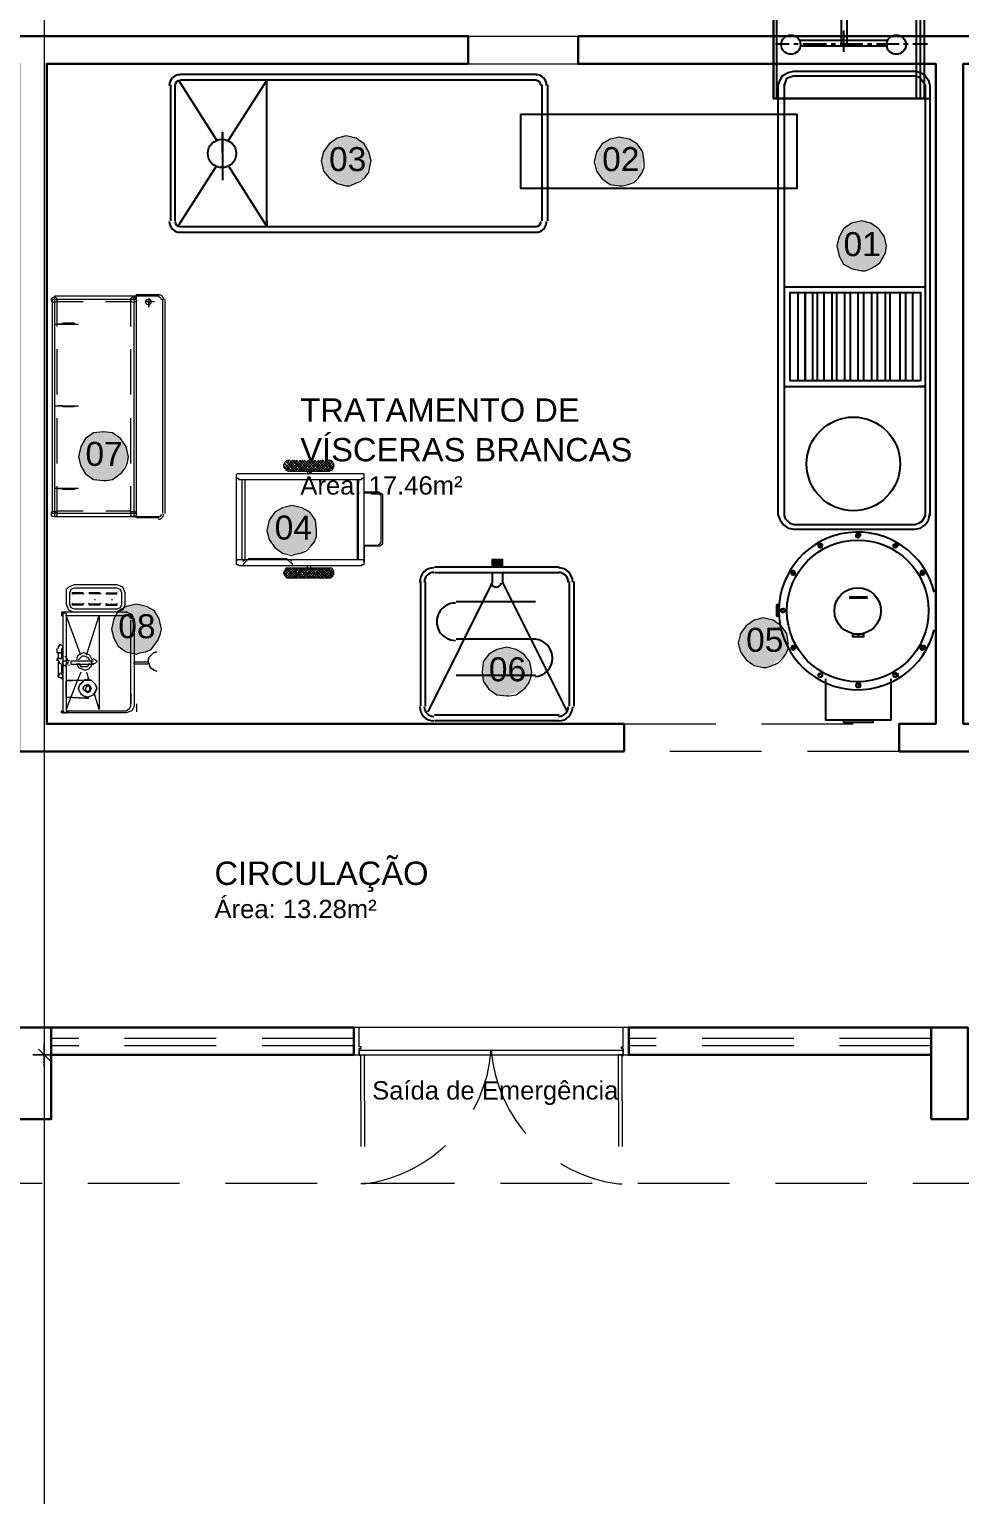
# Model space of a CAD drawing. Header units: metres. Extents: x 5 to 242, y -3 to 162.
# Drawn here: x 195.99 to 201.07, y 96.77 to 104.76 of the extents above; entities that cross this region are included whole.
import ezdxf

# ---------------------------------------------------------------- set-up
doc = ezdxf.new("R2010")
doc.units = ezdxf.units.M
doc.linetypes.add('IMPORT-Dashed _3_', pattern=[0.75, 0.5, -0.25])
doc.layers.add('1053_ARQ_BASE_MATADOURO_dwg', color=7, linetype='Continuous', lineweight=5, true_color=0x767676)
for name, color, linetype, lineweight in [('A-COTAS', 7, 'Continuous', 9), ('A-ESQ-PORTAS', 7, 'Continuous', 20), ('A-ESTRUTURA', 7, 'Continuous', 30), ('A-PAREDE', 7, 'Continuous', 30), ('A-PROJEÇÃO', 7, 'IMPORT-Dashed _3_', 15), ('A-TEXTO1', 7, 'Continuous', 5), ('A-VISTA03', 7, 'Continuous', 9), ('A_PROJEÇÃO', 7, 'IMPORT-Dashed _3_', 5), ('PDF_Equip', 7, 'Continuous', 5), ('PDF_EQUIPAMENTOS', 7, 'Continuous', 5), ('PDF_equipamentos inox', 7, 'Continuous', 5), ('PDF_EquipInox', 7, 'Continuous', 5), ('PDF_Text', 7, 'Continuous', 5)]:
    doc.layers.add(name, color=color, linetype=linetype, lineweight=lineweight)
doc.styles.add('Arial_15', font='arial.ttf', dxfattribs={"height": 0.1308})
doc.styles.add('Arial_2', font='arial.ttf', dxfattribs={"height": 0.1275})
doc.styles.add('Arial_3', font='arial.ttf', dxfattribs={"height": 0.1})
doc.styles.add('Arial_5', font='arial.ttf', dxfattribs={"height": 0.1})

# ---------------------------------------------------------------- blocks, each defined once
blk = doc.blocks.new('1053_ARQ_BASE_MATADOURO_dwg_PORTA 150-4039615-TÉRREO 1_20')
at = {"layer": 'A-ESQ-PORTAS', "color": 253, "true_color": 0xaaaaaa}
for p, q in [((0.0552, 0.8531), (0.0352, 0.8531)), ((1.4415, 0.8531), (1.4615, 0.8531)), ((0.03, 0.125), (1.47, 0.125)), ((0.0369, 0.15), (0.0569, 0.15))]:
    blk.add_line(p, q, dxfattribs=at)
at = {"layer": 'A-ESQ-PORTAS', "color": 253, "true_color": 0xaaaaaa, "flags": 128}
for points in [[(1.4631, 0.15), (1.4431, 0.15), (0.03, 0.15), (0, 0.15)], [(0.03, 0.115), (0.03, 0.15), (0.03, 0.115), (0.04, 0.115), (0.04, 0.105), (0.03, 0.105), (0.03, 0)], [(1.47, 0.115), (1.46, 0.115), (1.46, 0.105), (1.47, 0.105), (1.47, 0)], [(1.5, 0.15), (1.47, 0.15), (1.47, 0.115), (1.47, 0.15)], [(0, 0), (0.03, 0), (1.47, 0), (1.5, 0)]]:
    blk.add_lwpolyline(points, dxfattribs=at)
at = {"layer": 'A-ESQ-PORTAS', "color": 253, "true_color": 0xaaaaaa}
for centre, start, end in [((0.0332, 0.1514), 90, 270), ((0.0332, 0.1514), 270, 90), ((1.4668, 0.1514), 90, 270), ((1.4668, 0.1514), 270, 90)]:
    blk.add_arc(centre, 0.003, start, end, dxfattribs=at)
at = {"layer": 'A-PROJEÇÃO', "color": 253, "true_color": 0xaaaaaa}
for p, q in [((0.0369, 0.15), (0.0352, 0.8531)), ((0.0569, 0.15), (0.0552, 0.8531)), ((1.4431, 0.15), (1.4415, 0.8531)), ((1.4631, 0.15), (1.4615, 0.8531))]:
    blk.add_line(p, q, dxfattribs=at)
for centre, start, end in [((-0.0455, 0.0614), 4.56996, 82.74701), ((1.5455, 0.0614), 97.25299, 175.43004)]:
    blk.add_arc(centre, 0.7981, start, end, dxfattribs=at)
blk = doc.blocks.new('1053_ARQ_BASE_MATADOURO_dwg_PU-Tick-4039619-TÉRREO 1_20')
at = {"layer": 'A-COTAS', "color": 253, "true_color": 0xaaaaaa}
for p, q in [((1, 0), (-1, 0)), ((-0.5, -0.5), (0.5, 0.5)), ((0, -1), (0, 1))]:
    blk.add_line(p, q, dxfattribs=at)
blk = doc.blocks.new('1053_ARQ_BASE_MATADOURO_dwg_arq geral tgov-4039641-TÉRREO 1_20')
at = {"layer": 'A-COTAS', "color": 253, "true_color": 0xaaaaaa}
for p, q in [((39.4661, 25.1257), (39.4661, 16.0457)), ((39.4661, 15.9207), (39.4661, 9.9184))]:
    blk.add_line(p, q, dxfattribs=at)
at = {"layer": 'A-ESTRUTURA', "color": 253, "true_color": 0xaaaaaa, "flags": 128}
for points in [[(39.3046, 15.6332), (39.3046, 16.1332), (39.5046, 16.1332), (39.5046, 15.6332)], [(44.3046, 15.6332), (44.3046, 16.1332), (44.5046, 16.1332), (44.5046, 15.6332)]]:
    blk.add_lwpolyline(points, close=True, dxfattribs=at)
at = {"layer": 'A-PAREDE', "color": 253, "true_color": 0xaaaaaa, "flags": 128}
blk.add_lwpolyline([(42.6296, 17.6382), (42.6296, 17.7882), (39.4796, 17.7882), (39.4796, 21.3882), (41.7796, 21.3882), (41.7796, 21.5382), (37.0796, 21.5382), (37.0796, 21.3882), (39.3296, 21.3882), (39.3296, 17.7882), (39.3296, 17.6382)], close=True, dxfattribs=at)
for points in [[(44.3296, 17.7882), (44.3296, 21.3882), (42.3796, 21.3882), (42.3796, 21.5382), (44.6046, 21.5382), (44.6046, 21.3882), (44.4796, 21.3882), (44.4796, 17.7882), (46.0946, 17.7882), (46.0946, 17.6382), (44.1296, 17.6382)], [(44.1296, 17.7882), (44.3296, 17.7882), (44.1296, 17.7882), (44.1296, 17.6382), (44.3296, 17.6382)], [(39.5046, 15.9832), (41.1546, 15.9832), (41.1546, 16.1332), (39.5046, 16.1332)], [(44.3046, 16.1332), (42.6546, 16.1332), (42.6546, 15.9832), (44.3046, 15.9832)]]:
    blk.add_lwpolyline(points, dxfattribs=at)
at = {"layer": 'A-VISTA03', "color": 253, "true_color": 0xaaaaaa}
for p, q in [((41.7796, 21.5382), (42.3796, 21.5382)), ((41.7796, 21.3882), (42.3796, 21.3882))]:
    blk.add_line(p, q, dxfattribs=at)
at = {"layer": 'A_PROJEÇÃO', "color": 253, "true_color": 0xaaaaaa}
for p, q in [((42.6296, 17.7882), (44.1296, 17.7882)), ((44.1296, 17.6382), (42.6296, 17.6382)), ((41.1546, 16.0732), (39.5046, 16.0732)), ((44.3046, 16.0732), (42.6546, 16.0732)), ((41.1546, 16.0332), (39.5046, 16.0332)), ((44.3046, 16.0332), (42.6546, 16.0332))]:
    blk.add_line(p, q, dxfattribs=at)
at = {"layer": 'A_PROJEÇÃO', "color": 253, "true_color": 0xaaaaaa, "flags": 128}
blk.add_lwpolyline([(55.2046, 15.2832), (28.6296, 15.2832), (28.6296, 17.0165)], dxfattribs=at)
at = {"rotation": 180}
blk.add_blockref('1053_ARQ_BASE_MATADOURO_dwg_PORTA 150-4039615-TÉRREO 1_20', (42.6546, 16.1333), dxfattribs=at)
for xscale, yscale, zscale, rotation in [(0.0625, 0.0625, 0.0625, 269.9999999999996), (0.06250000000000001, 0.06250000000000001, 0.06250000000000001, 89.99999999999962)]:
    blk.add_blockref('1053_ARQ_BASE_MATADOURO_dwg_PU-Tick-4039619-TÉRREO 1_20', (39.4661, 15.9832), dxfattribs=dict(xscale=xscale, yscale=yscale, zscale=zscale, rotation=rotation))
at = {"layer": 'A-TEXTO1', "line_spacing_factor": 0.941778}
for s, insert, char_height, width, attachment_point, style in [('TRATAMENTO DE', (40.8631, 19.5636), 0.1275, 1.816937, 1, 'Arial_2'), ('VÍSCERAS BRANCAS', (40.8631, 19.3476), 0.1275, 2.161905, 1, 'Arial_2'), ('Área: 17.46m²', (40.8631, 19.139), 0.1, 1.057761, 1, 'Arial_3'), ('CIRCULAÇÃO', (40.3947, 17.0379), 0.1275, 1.392361, 1, 'Arial_2'), ('Área: 13.28m²', (40.3947, 16.8293), 0.1, 1.057761, 1, 'Arial_3'), ('Saída de Emergência', (42.5983, 15.8402), 0.1, 1.606229, 3, 'Arial_5')]:
    blk.add_mtext(s, dxfattribs=dict(at, insert=insert, char_height=char_height, width=width, attachment_point=attachment_point, style=style))
blk = doc.blocks.new('1053_ARQ_BASE_MATADOURO_dwg_ARQ GALPAO TGOV-4039645-TÉRREO 1_20')
at = {"layer": 'PDF_Text', "true_color": 0xe2e2e2}
h = blk.add_hatch(color=254, dxfattribs=at)
h.paths.add_polyline_path([(-0.0742, 8.0849), (0.0247, 8.1282), (0.0618, 8.2148), (0.0495, 8.2704), (0.0185, 8.3137), (-0.0247, 8.3384), (-0.0742, 8.3508), (-0.1298, 8.3384), (-0.1731, 8.3137), (-0.204, 8.2704), (-0.204, 8.1653), (-0.1731, 8.122), (-0.1298, 8.0911)])
h.paths.add_polyline_path([(1.323, 8.2395), (1.3725, 8.2518), (1.4467, 8.3137), (1.459, 8.3755), (1.4529, 8.425), (1.422, 8.4682), (1.3725, 8.5005), (1.323, 8.5115), (1.2736, 8.4991), (1.2303, 8.4682), (1.1994, 8.425), (1.187, 8.3755), (1.1994, 8.326), (1.2303, 8.2828), (1.2736, 8.2518)])
h.paths.add_polyline_path([(-2.0958, 8.3137), (-2.0155, 8.3384), (-1.966, 8.4188), (-1.966, 8.4775), (-1.9784, 8.5161), (-1.9969, 8.5486), (-2.0773, 8.5816), (-2.0958, 8.5857), (-2.1515, 8.5733), (-2.1948, 8.5486), (-2.2195, 8.5053), (-2.2318, 8.4497), (-2.2195, 8.4002), (-2.1948, 8.357), (-2.1237, 8.3199), (-2.1017, 8.315)])
h.paths.add_polyline_path([(-1.2303, 8.8577), (-1.1932, 8.868), (-1.1252, 8.9257), (-1.1128, 8.9876), (-1.119, 9.0432), (-1.1499, 9.0865), (-1.2264, 9.1186), (-1.2688, 9.1186), (-1.2983, 9.1112), (-1.3416, 9.0865), (-1.3725, 9.0432), (-1.3849, 8.9876), (-1.3725, 8.9381), (-1.3416, 8.8948), (-1.2983, 8.8639)])
h.paths.add_polyline_path([(-2.2566, 9.2596), (-2.2257, 9.2658), (-2.1762, 9.3029), (-2.1391, 9.3894), (-2.1515, 9.4451), (-2.1824, 9.4883), (-2.2257, 9.5192), (-2.2751, 9.5254), (-2.3308, 9.5192), (-2.374, 9.4883), (-2.3988, 9.4451), (-2.4111, 9.3894), (-2.3776, 9.3029), (-2.374, 9.2967), (-2.3308, 9.2658), (-2.2751, 9.2596)])
h.paths.add_polyline_path([(1.8609, 10.4033), (1.9351, 10.4281), (1.9907, 10.5022), (1.9907, 10.5641), (1.9784, 10.5975), (1.9536, 10.6321), (1.9104, 10.663), (1.8609, 10.6754), (1.8053, 10.663), (1.762, 10.6321), (1.7373, 10.5888), (1.7249, 10.5393), (1.7373, 10.4837), (1.762, 10.4404), (1.8053, 10.4157)])
h.paths.add_polyline_path([(0.5379, 10.867), (0.5935, 10.8773), (0.6615, 10.935), (0.6697, 11.0344), (0.6677, 11.0525), (0.6368, 11.0958), (0.5935, 11.1205), (0.5317, 11.1313), (0.4884, 11.1205), (0.4451, 11.0958), (0.4102, 11.0344), (0.408, 10.9721), (0.4142, 10.9474), (0.4451, 10.9041), (0.4884, 10.8732)])
h.paths.add_polyline_path([(-0.9521, 10.867), (-0.9026, 10.8794), (-0.847, 10.9165), (-0.8161, 11.003), (-0.8284, 11.0525), (-0.8532, 11.0958), (-0.8964, 11.1267), (-0.9521, 11.139), (-1.0015, 11.1267), (-1.0448, 11.0958), (-1.0803, 11.0344), (-1.0862, 10.9943), (-1.0757, 10.9474), (-1.0448, 10.9103), (-1.0015, 10.8794)])
at = {"layer": 'PDF_Equip', "color": 253, "lineweight": 9, "true_color": 0xaaaaaa}
for p, q in [((-1.2859, 9.3276), (-1.2427, 9.3709)), ((-1.2798, 9.3214), (-1.2303, 9.3709)), ((-1.2736, 9.3152), (-1.2179, 9.3709)), ((-1.187, 9.309), (-1.2488, 9.3709)), ((-1.1932, 9.309), (-1.1314, 9.3709)), ((-1.1623, 9.309), (-1.1005, 9.3709)), ((-1.0881, 9.309), (-1.1499, 9.3709)), ((-1.0386, 9.3152), (-1.0943, 9.3709)), ((-1.0943, 9.309), (-1.0325, 9.3709)), ((-1.0263, 9.3214), (-1.0819, 9.3709)), ((-1.0201, 9.3276), (-1.0634, 9.3709)), ((-1.5518, 9.2905), (-1.5518, 8.8144)), ((-1.1437, 9.309), (-1.1437, 9.2967)), ((-1.5209, 9.2658), (-1.5209, 8.8268)), ((-0.8903, 8.8268), (-0.8903, 9.2658)), ((-0.8841, 8.8268), (-0.8841, 9.2658)), ((-1.2427, 8.8021), (-1.2798, 8.833)), ((-1.2488, 8.8206), (-1.255, 8.8268)), ((-1.1437, 8.7835), (-1.1437, 8.7959)), ((-1.2921, 8.7588), (-1.255, 8.7279)), ((-1.2859, 8.7712), (-1.2427, 8.7279)), ((-1.2798, 8.7774), (-1.2303, 8.7279)), ((-1.2736, 8.7835), (-1.2179, 8.7279)), ((-1.187, 8.7835), (-1.2488, 8.7279)), ((-1.1932, 8.7835), (-1.1314, 8.7279)), ((-1.1623, 8.7835), (-1.1005, 8.7279)), ((-1.0881, 8.7835), (-1.1499, 8.7279)), ((-1.0386, 8.7835), (-1.0943, 8.7279)), ((-1.0943, 8.7835), (-1.0325, 8.7279)), ((-1.0263, 8.7774), (-1.0819, 8.7279)), ((-1.0201, 8.7712), (-1.0634, 8.7279)), ((-1.0263, 8.7403), (-1.0325, 8.7341))]:
    blk.add_line(p, q, dxfattribs=at)
at = {"layer": 'PDF_Equip', "color": 253, "lineweight": 9, "true_color": 0xaaaaaa, "flags": 128}
for points in [[(-1.051, 9.3709), (-1.0448, 9.3709), (-1.0386, 9.3709), (-1.0325, 9.3647), (-1.0263, 9.3647), (-1.0263, 9.3585), (-1.0201, 9.3523), (-1.0201, 9.3461), (-1.0201, 9.34), (-1.0201, 9.3338), (-1.0201, 9.3276), (-1.0263, 9.3276), (-1.0263, 9.3214), (-1.0325, 9.3152), (-1.0386, 9.3152), (-1.0448, 9.309), (-1.051, 9.309), (-1.2612, 9.309), (-1.2674, 9.309), (-1.2736, 9.3152), (-1.2798, 9.3152), (-1.2798, 9.3214), (-1.2859, 9.3276), (-1.2921, 9.3338), (-1.2921, 9.34), (-1.2921, 9.3461), (-1.2859, 9.3523), (-1.2859, 9.3585), (-1.2798, 9.3647), (-1.2736, 9.3709), (-1.2674, 9.3709), (-1.2612, 9.3709), (-1.2056, 9.309), (-1.1437, 9.3709)], [(-1.1994, 9.3709), (-1.2612, 9.309), (-1.2921, 9.34)], [(-1.187, 9.3709), (-1.2488, 9.309), (-1.2859, 9.3523)], [(-1.1747, 9.3709), (-1.2303, 9.309), (-1.2798, 9.3647)], [(-1.1561, 9.3709), (-1.2179, 9.309), (-1.2736, 9.3709)], [(-1.119, 9.3709), (-1.1747, 9.309), (-1.2365, 9.3709)], [(-1.2241, 9.3709), (-1.1623, 9.309), (-1.1623, 9.2967)], [(-1.0881, 9.3709), (-1.1499, 9.309), (-1.2056, 9.3709)], [(-1.0757, 9.3709), (-1.1314, 9.309), (-1.1932, 9.3709)], [(-1.0572, 9.3709), (-1.119, 9.309), (-1.1808, 9.3709)], [(-1.0448, 9.3709), (-1.1066, 9.309), (-1.1623, 9.3709)], [(-1.0263, 9.3647), (-1.0757, 9.309), (-1.1376, 9.3709)], [(-1.0201, 9.3523), (-1.0634, 9.309), (-1.1252, 9.3709)], [(-1.0201, 9.34), (-1.051, 9.309), (-1.1066, 9.3709)], [(-0.8532, 9.1978), (-0.779, 9.1978), (-0.7728, 9.1978), (-0.7666, 9.1916), (-0.7604, 9.1916), (-0.7543, 9.1854), (-0.7543, 9.1792), (-0.7543, 9.173), (-0.7543, 9.1668), (-0.7543, 8.9257), (-0.7543, 8.9195), (-0.7543, 8.9134), (-0.7604, 8.9072), (-0.7666, 8.901), (-0.7728, 8.901), (-0.779, 8.901), (-0.8532, 8.901), (-0.8532, 8.8144), (-0.8532, 9.2843)], [(-1.5147, 8.8206), (-1.5023, 8.8268), (-1.5023, 9.2658)], [(-0.8532, 8.9072), (-0.779, 8.9072), (-0.7728, 8.9072), (-0.7728, 8.9134), (-0.7666, 8.9134), (-0.7666, 8.9195), (-0.7604, 8.9195), (-0.7604, 8.9257), (-0.7604, 9.1668), (-0.7604, 9.173), (-0.7604, 9.1792), (-0.7666, 9.1792), (-0.7666, 9.1854), (-0.7728, 9.1854), (-0.779, 9.1854), (-0.779, 9.1916), (-0.8532, 9.1916)], [(-1.2736, 8.833), (-1.4838, 8.833), (-1.5147, 8.8021)], [(-1.2241, 8.7279), (-1.1623, 8.7835), (-1.1623, 8.7959)], [(-1.1437, 8.7279), (-1.2056, 8.7835), (-1.2612, 8.7279), (-1.2674, 8.7279), (-1.2736, 8.7279), (-1.2798, 8.7341), (-1.2859, 8.7403), (-1.2859, 8.7464), (-1.2921, 8.7526), (-1.2921, 8.7588), (-1.2859, 8.765), (-1.2859, 8.7712), (-1.2798, 8.7774), (-1.2798, 8.7835), (-1.2736, 8.7835), (-1.2674, 8.7835), (-1.2612, 8.7835), (-1.051, 8.7835), (-1.0448, 8.7835), (-1.0386, 8.7835), (-1.0325, 8.7835), (-1.0263, 8.7774), (-1.0263, 8.7712), (-1.0201, 8.765), (-1.0201, 8.7588), (-1.0201, 8.7526), (-1.0201, 8.7464), (-1.0263, 8.7403), (-1.0263, 8.7341), (-1.0325, 8.7341), (-1.0386, 8.7279), (-1.0448, 8.7279), (-1.051, 8.7279), (-1.2612, 8.7279)], [(-1.1994, 8.7279), (-1.2612, 8.7835), (-1.2921, 8.7526)], [(-1.1561, 8.7279), (-1.2179, 8.7835), (-1.2736, 8.7279), (-1.2859, 8.7403)], [(-1.187, 8.7279), (-1.2488, 8.7835), (-1.2859, 8.7464)], [(-1.1747, 8.7279), (-1.2303, 8.7835), (-1.2798, 8.7341)], [(-1.119, 8.7279), (-1.1747, 8.7835), (-1.2365, 8.7279)], [(-1.0881, 8.7279), (-1.1499, 8.7835), (-1.2056, 8.7279)], [(-1.0757, 8.7279), (-1.1314, 8.7835), (-1.1932, 8.7279)], [(-1.0572, 8.7279), (-1.119, 8.7835), (-1.1808, 8.7279)], [(-1.0448, 8.7279), (-1.1066, 8.7835), (-1.1623, 8.7279)], [(-1.0263, 8.7341), (-1.0757, 8.7835), (-1.1376, 8.7279)], [(-1.0201, 8.7464), (-1.0634, 8.7835), (-1.1252, 8.7279)], [(-1.1066, 8.7279), (-1.051, 8.7835), (-1.0201, 8.7588), (-1.051, 8.7279)]]:
    blk.add_lwpolyline(points, dxfattribs=at)
for points in [[(-0.8655, 9.2967), (-1.5394, 9.2967), (-1.5456, 9.2967), (-1.5518, 9.2905), (-1.5518, 9.2843), (-1.5518, 9.2781), (-1.5456, 9.2719), (-1.5394, 9.2719), (-1.5394, 9.2658), (-0.8655, 9.2658), (-0.8655, 9.2719), (-0.8594, 9.2719), (-0.8532, 9.2719), (-0.8532, 9.2781), (-0.8532, 9.2843), (-0.8532, 9.2905), (-0.8532, 9.2967), (-0.8594, 9.2967)], [(-0.8655, 8.8268), (-1.5394, 8.8268), (-1.5456, 8.8268), (-1.5518, 8.8206), (-1.5518, 8.8144), (-1.5518, 8.8083), (-1.5518, 8.8021), (-1.5456, 8.8021), (-1.5394, 8.8021), (-1.5394, 8.7959), (-0.8655, 8.7959), (-0.8655, 8.8021), (-0.8594, 8.8021), (-0.8532, 8.8021), (-0.8532, 8.8083), (-0.8532, 8.8144), (-0.8532, 8.8206), (-0.8594, 8.8268)]]:
    blk.add_lwpolyline(points, close=True, dxfattribs=at)
at = {"layer": 'PDF_EQUIPAMENTOS', "color": 253, "lineweight": 25, "true_color": 0xaaaaaa}
for p, q in [((-0.4699, 8.7897), (0.2102, 8.7897)), ((-0.0989, 8.8206), (-0.1546, 8.8206)), ((-0.0989, 8.8144), (-0.1546, 8.8144)), ((-0.0989, 8.8083), (-0.1546, 8.8083)), ((-0.0989, 8.7959), (-0.1546, 8.7959)), ((-0.4699, 8.7588), (0.2102, 8.7588)), ((-0.5441, 8.0293), (-0.5441, 8.7093)), ((-0.5193, 8.0293), (-0.5193, 8.7093)), ((0.2658, 8.7093), (0.2658, 8.0293)), ((0.2906, 8.7093), (0.2906, 8.0293)), ((0.0804, 8.5981), (-0.3524, 8.5981)), ((0.0804, 8.394), (-0.3524, 8.394)), ((0.0804, 8.1962), (-0.3524, 8.1962)), ((0.2102, 7.9798), (-0.4699, 7.9798)), ((0.2102, 7.9489), (-0.4699, 7.9489))]:
    blk.add_line(p, q, dxfattribs=at)
at = {"layer": 'PDF_EQUIPAMENTOS', "color": 253, "lineweight": 25, "true_color": 0xaaaaaa, "flags": 128}
for points in [[(-0.0989, 8.7897), (-0.0989, 8.8268), (-0.1546, 8.8268), (-0.1546, 8.7897)], [(-0.1546, 8.7588), (-0.1546, 8.7032), (-0.507, 7.9984)], [(-0.0989, 8.7588), (-0.0989, 8.7032), (0.2535, 7.9984)]]:
    blk.add_lwpolyline(points, dxfattribs=at)
blk.add_lwpolyline([(-0.1546, 8.8021), (-0.0989, 8.8021)], close=True, dxfattribs=at)
at = {"layer": 'PDF_EQUIPAMENTOS', "color": 253, "lineweight": 25, "true_color": 0xaaaaaa}
for centre, radius, start, end in [((-0.473, 8.7063), 0.0773, 90, 180), ((-0.473, 8.7063), 0.0526, 90, 180), ((0.2071, 8.7063), 0.0773, 360, 90), ((0.2071, 8.7063), 0.0526, 0, 90), ((-0.1329, 8.7063), 0.0278, 188.43197, 351.56803), ((-0.3555, 8.4899), 0.102, 89.99999, 270.00001), ((0.0718, 8.2922), 0.1022, 273.99293, 85.19287), ((-0.473, 8.0262), 0.0773, 180, 270), ((-0.473, 8.0262), 0.0526, 180, 270), ((0.2071, 8.0262), 0.0526, 270, 360), ((0.2071, 8.0262), 0.0773, 270, 0)]:
    blk.add_arc(centre, radius, start, end, dxfattribs=at)
at = {"layer": 'PDF_equipamentos inox', "color": 253, "lineweight": 25, "true_color": 0xaaaaaa}
for p, q in [((1.7496, 13.3029), (1.7496, 11.6274)), ((1.7805, 13.3029), (1.7805, 11.6274)), ((2.1577, 13.1421), (2.1577, 11.343)), ((1.762, 11.714), (1.762, 11.5965)), ((1.4652, 11.6398), (1.391, 11.6398)), ((1.5147, 11.6398), (1.49, 11.6398)), ((2.0031, 11.6584), (1.5271, 11.6584)), ((2.0031, 11.6274), (1.5271, 11.6274)), ((1.6692, 11.6398), (1.5394, 11.6398)), ((1.7187, 11.6398), (1.694, 11.6398)), ((1.8671, 11.6398), (1.7434, 11.6398)), ((1.9165, 11.6398), (1.8918, 11.6398)), ((2.0649, 11.6398), (1.9413, 11.6398)), ((2.1144, 11.6398), (2.0897, 11.6398)), ((2.2195, 11.6398), (2.1391, 11.6398)), ((-1.8671, 11.442), (-1.6569, 11.1143)), ((0.0866, 11.4729), (-1.8547, 11.4729)), ((0.0866, 11.442), (-1.8547, 11.442)), ((-1.9104, 11.4172), (-1.9104, 10.6754)), ((-1.8856, 11.4172), (-1.8856, 10.6754)), ((0.1175, 10.6754), (0.1175, 11.4172)), ((0.1484, 10.6754), (0.1484, 11.4172)), ((2.2318, 11.4172), (2.2318, 9.0679)), ((1.4281, 11.343), (2.2318, 11.343)), ((-1.8671, 10.6506), (-1.6569, 10.9783)), ((-1.5951, 10.9783), (-1.3849, 10.6444)), ((-1.8547, 10.6444), (0.0866, 10.6444)), ((-1.8547, 10.6135), (0.0866, 10.6135)), ((1.4405, 10.3168), (2.2071, 10.3168)), ((1.5147, 9.8036), (1.5147, 10.2859)), ((1.5951, 9.8036), (1.5951, 10.2859)), ((1.6198, 9.8036), (1.6198, 10.2859)), ((1.6569, 9.8036), (1.6569, 10.2859)), ((1.7002, 9.8036), (1.7002, 10.2859)), ((1.7249, 9.8036), (1.7249, 10.2859)), ((1.7682, 9.8036), (1.7682, 10.2859)), ((1.7991, 9.8036), (1.7991, 10.2859)), ((1.8424, 9.8036), (1.8424, 10.2859)), ((1.8733, 9.8036), (1.8733, 10.2859)), ((1.9165, 9.8036), (1.9165, 10.2859)), ((1.9475, 9.8036), (1.9475, 10.2859)), ((1.9907, 9.8036), (1.9907, 10.2859)), ((2.0155, 9.8036), (2.0155, 10.2859)), ((2.0711, 9.8036), (2.0711, 10.2859)), ((2.102, 9.8036), (2.102, 10.2859)), ((2.1391, 9.8036), (2.1391, 10.2859)), ((1.7929, 8.6261), (1.8918, 8.6261)), ((1.7929, 8.6199), (1.8918, 8.6199)), ((1.3972, 8.5272), (1.4096, 8.5272)), ((1.8424, 8.4221), (1.8424, 8.4097))]:
    blk.add_line(p, q, dxfattribs=at)
at = {"layer": 'PDF_equipamentos inox', "color": 253, "lineweight": 25, "true_color": 0xaaaaaa, "flags": 128}
for points in [[(2.2012, 14.3106), (2.2012, 11.343), (1.3789, 11.343), (1.3789, 13.1236), (1.3789, 11.343), (2.1826, 11.343), (2.1826, 14.3097), (2.1826, 13.1451), (0.9768, 13.1421)], [(1.3975, 11.343), (1.3975, 13.1421), (0.9768, 13.1421), (0.9768, 14.3106)], [(-1.3849, 10.6754), (-1.3849, 10.6444), (-1.3849, 11.442), (-1.5951, 11.1143)], [(1.4034, 11.4111), (1.4158, 11.442), (1.4281, 11.4667), (1.459, 11.4852), (1.49, 11.4914), (2.1515, 11.4914), (2.1824, 11.4852), (2.2071, 11.4667), (2.2257, 11.442), (2.2318, 11.4111)], [(1.4034, 11.4172), (1.4034, 10.156), (1.4034, 9.6553), (1.4034, 9.0741), (1.4158, 9.0432), (1.4343, 9.0185), (1.459, 8.9999), (1.49, 8.9937), (2.1515, 8.9937), (2.1824, 8.9999), (2.2071, 9.0185), (2.2257, 9.0432), (2.2318, 9.0803)], [(-1.626, 11.0463), (-1.626, 11.1576), (-1.626, 10.8979)], [(1.4405, 9.7727), (2.2071, 9.7727), (2.17, 9.7727)], [(1.4096, 8.521), (1.4096, 8.5828), (1.3972, 8.5828), (1.4158, 8.5828)], [(1.4158, 8.521), (1.3972, 8.521), (1.3972, 8.5828)], [(1.6631, 8.1777), (1.6631, 7.9551), (2.0216, 7.9551), (2.0216, 8.1777)], [(1.762, 7.9551), (1.762, 7.9427), (1.9227, 7.9427), (1.9227, 7.9551)]]:
    blk.add_lwpolyline(points, dxfattribs=at)
for points in [[(2.1515, 9.0185), (1.49, 9.0185), (1.4714, 9.0246), (1.459, 9.037), (1.4467, 9.0494), (1.4405, 9.0679), (1.4405, 9.6553), (1.4405, 10.156), (1.4405, 11.4172), (1.4467, 11.4358), (1.4529, 11.4543), (1.4714, 11.4605), (1.49, 11.4667), (2.1515, 11.4667), (2.17, 11.4605), (2.1824, 11.4543), (2.2071, 11.4172), (2.2071, 9.0679), (2.1886, 9.037), (2.17, 9.0246)], [(0, 11.2565), (0, 10.8546), (1.5085, 10.8546), (1.5085, 11.2565)], [(2.1824, 9.8036), (1.4714, 9.8036), (1.4714, 10.2859), (2.1824, 10.2859)], [(1.5518, 10.2859), (1.5518, 9.8036)], [(1.8547, 8.9599), (1.8485, 8.9537), (1.8362, 8.9537), (1.83, 8.9599), (1.8362, 8.9723), (1.8485, 8.9723)], [(1.6445, 8.9105), (1.6445, 8.9043), (1.6383, 8.8981), (1.626, 8.9043), (1.626, 8.9105), (1.6383, 8.9166)], [(2.0587, 8.9043), (2.0464, 8.8981), (2.034, 8.9043), (2.034, 8.9105), (2.0464, 8.9166), (2.0587, 8.9105)], [(1.49, 8.7683), (1.4961, 8.7559), (1.49, 8.7497), (1.4838, 8.7497), (1.4776, 8.7559), (1.4838, 8.7683)], [(2.2009, 8.7497), (2.1886, 8.7497), (2.1824, 8.7559), (2.1886, 8.7683), (2.2009, 8.7683), (2.2071, 8.7559)], [(1.4343, 8.5643), (1.4405, 8.5581), (1.4405, 8.5457), (1.4343, 8.5395), (1.422, 8.5457), (1.422, 8.5581)], [(1.8733, 8.4221), (1.8114, 8.4221), (1.8114, 8.4097), (1.8733, 8.4097)], [(1.4838, 8.3602), (1.49, 8.3602), (1.4961, 8.3479), (1.49, 8.3417), (1.4838, 8.3417), (1.4776, 8.3479)], [(2.1886, 8.3417), (2.1824, 8.3479), (2.1886, 8.3602), (2.2009, 8.3602), (2.2071, 8.3479), (2.2009, 8.3417)], [(1.626, 8.2057), (1.6383, 8.2119), (1.6445, 8.2057), (1.6445, 8.1933), (1.6383, 8.1871), (1.626, 8.1933)], [(1.83, 8.1438), (1.8362, 8.1562), (1.8485, 8.1562), (1.8547, 8.1438), (1.8485, 8.1315), (1.8362, 8.1315)], [(2.034, 8.1933), (2.034, 8.2057), (2.0464, 8.2119), (2.0587, 8.2057), (2.0587, 8.1933), (2.0464, 8.1871)]]:
    blk.add_lwpolyline(points, close=True, dxfattribs=at)
at = {"layer": 'PDF_equipamentos inox', "color": 253, "lineweight": 25, "true_color": 0xaaaaaa}
for centre, radius in [((1.4745, 11.6367), 0.0526), ((2.0495, 11.6367), 0.0526), ((-1.6291, 11.0432), 0.0773), ((1.8158, 9.3505), 0.2553), ((1.8393, 8.9568), 0.00927), ((1.8393, 8.5488), 0.3864), ((1.6352, 8.9012), 0.00927), ((2.0433, 8.9012), 0.00927), ((1.4869, 8.7528), 0.00927), ((2.1917, 8.7528), 0.00927), ((1.8393, 8.5488), 0.1267), ((1.4312, 8.5488), 0.00927), ((1.4869, 8.3448), 0.00927), ((2.1917, 8.3448), 0.00927), ((1.6352, 8.1964), 0.00927), ((2.0433, 8.1964), 0.00927), ((1.8393, 8.1408), 0.00927)]:
    blk.add_circle(centre, radius, dxfattribs=at)
for centre, radius, start, end in [((-1.8578, 11.4141), 0.0587, 89.99996, 180.00004), ((-1.8578, 11.4141), 0.0278, 90.00002, 179.99998), ((0.0835, 11.4141), 0.0587, 359.99996, 90.00004), ((0.0835, 11.4141), 0.0278, 0.00002, 89.99998), ((-1.8578, 10.6723), 0.0587, 179.99996, 270.00004), ((-1.8578, 10.6723), 0.0278, 180.00002, 269.99998), ((0.0835, 10.6723), 0.0278, 270.00002, 359.99998), ((0.0835, 10.6723), 0.0587, 269.99996, 0.00004), ((1.8393, 8.5488), 0.4297, 13.77687, 346.22313)]:
    blk.add_arc(centre, radius, start, end, dxfattribs=at)
at = {"layer": 'PDF_EquipInox', "color": 253, "lineweight": 9, "true_color": 0xaaaaaa}
for p, q in [((-2.5286, 10.1004), (-2.5286, 10.2488)), ((-2.5286, 10.2364), (-2.3864, 10.2364)), ((-2.2628, 10.2364), (-2.1267, 10.2364)), ((-2.1267, 10.1004), (-2.1267, 10.2488)), ((-2.1082, 9.0617), (-2.1082, 10.2673)), ((-1.9536, 10.2488), (-1.9536, 9.0803)), ((-1.9413, 10.2488), (-1.9413, 9.0803)), ((-2.541, 10.1128), (-2.4111, 10.1128)), ((-2.5286, 9.7294), (-2.5286, 9.9767)), ((-2.1267, 9.7294), (-2.1267, 9.9767)), ((-2.541, 9.6676), (-2.4111, 9.6676)), ((-2.5286, 9.3523), (-2.5286, 9.5996)), ((-2.1267, 9.3523), (-2.1267, 9.5996)), ((-2.4111, 9.2163), (-2.541, 9.2163)), ((-2.5286, 9.0803), (-2.5286, 9.2287)), ((-2.1267, 9.0803), (-2.1267, 9.2287)), ((-2.3864, 9.0927), (-2.5286, 9.0927)), ((-2.1267, 9.0927), (-2.2628, 9.0927))]:
    blk.add_line(p, q, dxfattribs=at)
at = {"layer": 'PDF_EquipInox', "color": 253, "true_color": 0xaaaaaa}
for p, q in [((-2.3864, 8.6475), (-2.4482, 8.6475)), ((-2.2937, 8.6475), (-2.3555, 8.6475)), ((-2.2628, 8.6475), (-2.2009, 8.6475)), ((-2.2628, 8.6413), (-2.2009, 8.6413)), ((-2.3864, 8.5795), (-2.4482, 8.5795)), ((-2.2937, 8.5795), (-2.3555, 8.5795)), ((-2.3246, 8.6104), (-2.3184, 8.6104)), ((-2.2628, 8.5795), (-2.2009, 8.5795)), ((-2.2318, 8.6104), (-2.2257, 8.6104)), ((-2.4977, 8.5362), (-2.4977, 7.9984)), ((-2.4791, 8.5362), (-2.4791, 7.9984)), ((-2.1267, 8.4435), (-2.1267, 8.493)), ((-2.5224, 8.3199), (-2.5224, 8.2889)), ((-2.5286, 8.2766), (-2.5286, 8.2889)), ((-2.5224, 8.2704), (-2.5224, 8.2024)), ((-2.4791, 8.2951), (-2.4791, 8.2333)), ((-2.4606, 8.2766), (-2.4668, 8.2766)), ((-2.4606, 8.2518), (-2.4668, 8.2518)), ((-2.4544, 8.2766), (-2.3308, 8.2766)), ((-2.5039, 8.1838), (-2.4977, 8.1715)), ((-2.4791, 8.1529), (-2.4791, 8.1591)), ((-2.374, 8.1715), (-2.374, 8.1777)), ((-2.1267, 8.0973), (-2.1267, 8.0416)), ((-2.4977, 7.9922), (-2.4791, 7.9922)), ((-2.0958, 8.0416), (-2.0958, 7.9984))]:
    blk.add_line(p, q, dxfattribs=at)
at = {"layer": 'PDF_EquipInox', "color": 253, "lineweight": 9, "true_color": 0xaaaaaa, "flags": 128}
for points in [[(-2.0958, 9.0803), (-2.5533, 9.0803), (-2.5533, 10.2488), (-2.0958, 10.2488)], [(-1.9722, 9.0617), (-2.541, 9.0617), (-2.541, 10.2673), (-1.9722, 10.2673)], [(-1.9722, 9.0556), (-2.0958, 9.0556), (-2.0958, 10.2735), (-1.9722, 10.2735)], [(-2.0278, 10.2549), (-2.0278, 10.2055), (-2.0278, 10.2364), (-2.0464, 10.2364), (-1.9969, 10.2364)], [(-2.4977, 10.1128), (-2.5224, 10.1128), (-2.4235, 10.1128)], [(-2.4977, 9.6676), (-2.5224, 9.6676), (-2.4235, 9.6676)], [(-2.4977, 9.2163), (-2.5224, 9.2163), (-2.4235, 9.2163)]]:
    blk.add_lwpolyline(points, dxfattribs=at)
for points in [[(-2.4359, 10.1189), (-2.4359, 10.1128), (-2.4977, 10.1128), (-2.4977, 10.1189)], [(-2.4359, 9.6676), (-2.4359, 9.6614), (-2.4977, 9.6614), (-2.4977, 9.6676)], [(-2.4359, 9.2163), (-2.4359, 9.2101), (-2.4977, 9.2101), (-2.4977, 9.2163)]]:
    blk.add_lwpolyline(points, close=True, dxfattribs=at)
at = {"layer": 'PDF_EquipInox', "color": 253, "true_color": 0xaaaaaa, "flags": 128}
for points in [[(-2.1577, 8.5795), (-2.1577, 8.6475), (-2.1638, 8.6661), (-2.17, 8.6784), (-2.1824, 8.6846), (-2.2009, 8.6908), (-2.4359, 8.6908), (-2.4544, 8.6846), (-2.4668, 8.6784), (-2.4791, 8.6661), (-2.4791, 8.6475), (-2.4791, 8.5857), (-2.4668, 8.5548), (-2.4544, 8.5486), (-2.4359, 8.5424)], [(-2.1762, 8.5795), (-2.1762, 8.6475), (-2.1824, 8.6661), (-2.2009, 8.6723), (-2.4359, 8.6723), (-2.4544, 8.6661), (-2.4606, 8.6475), (-2.4606, 8.5857), (-2.4544, 8.5672), (-2.4359, 8.561), (-2.2009, 8.561), (-2.1824, 8.5672), (-2.1762, 8.5857)], [(-2.3802, 8.6413), (-2.3864, 8.6413), (-2.4482, 8.6413), (-2.442, 8.6413)], [(-2.2875, 8.6413), (-2.2937, 8.6413), (-2.3555, 8.6413)], [(-2.3802, 8.5919), (-2.3864, 8.5857), (-2.4482, 8.5857), (-2.442, 8.5919)], [(-2.1577, 8.5857), (-2.17, 8.5548), (-2.1824, 8.5486), (-2.2009, 8.5424), (-2.4482, 8.5424)], [(-2.2875, 8.5919), (-2.2937, 8.5857), (-2.3555, 8.5857), (-2.3555, 8.5919)], [(-2.2628, 8.5919), (-2.2628, 8.5857), (-2.2009, 8.5857), (-2.2009, 8.5919)], [(-2.1453, 8.5424), (-2.5039, 8.5424), (-2.5039, 8.5239), (-2.4977, 8.5239)], [(-2.1082, 8.4991), (-2.1082, 8.0293), (-2.1206, 8.0046), (-2.1515, 7.9922), (-2.5039, 7.9922), (-2.5039, 8.0046), (-2.4977, 8.0046), (-2.4915, 7.9984), (-2.4853, 7.9922), (-2.4791, 7.9922), (-2.473, 7.9984), (-2.4668, 8.0046)], [(-2.3988, 8.3075), (-2.4791, 8.5239), (-2.1453, 8.5239)], [(-2.4791, 8.0046), (-2.1515, 8.0046), (-2.1329, 8.0169), (-2.1267, 8.0293), (-2.1267, 8.4991)], [(-2.3679, 8.3075), (-2.2999, 8.5239), (-2.2999, 8.0107), (-2.3246, 8.0973)], [(-2.1082, 8.5053), (-2.1206, 8.5301), (-2.1515, 8.5424)], [(-2.1267, 8.5053), (-2.1329, 8.5177), (-2.1515, 8.5239)], [(-2.5039, 8.3446), (-2.5039, 8.326), (-2.5039, 8.3199), (-2.5286, 8.3199), (-2.5039, 8.3199), (-2.5039, 8.2889), (-2.5286, 8.2889), (-2.5039, 8.2889)], [(-2.5286, 8.3199), (-2.5286, 8.3384), (-2.5286, 8.3446)], [(-2.4977, 8.3446), (-2.4977, 8.357), (-2.5101, 8.3631), (-2.5162, 8.3631), (-2.5162, 8.357), (-2.5224, 8.357), (-2.5224, 8.3446)], [(-2.4977, 8.3508), (-2.4977, 8.357), (-2.5101, 8.3631), (-2.5162, 8.3631), (-2.5224, 8.3508)], [(-2.3369, 8.2828), (-2.3493, 8.3075), (-2.3802, 8.3199), (-2.3864, 8.3199), (-2.405, 8.3137), (-2.4173, 8.3013), (-2.4235, 8.2828)], [(-2.5224, 8.2828), (-2.5162, 8.2642), (-2.5039, 8.258)], [(-2.4791, 8.2518), (-2.4977, 8.2518), (-2.5039, 8.2518), (-2.5039, 8.2024), (-2.4977, 8.2024)], [(-2.4977, 8.2766), (-2.4977, 8.2518), (-2.4977, 8.2766), (-2.4791, 8.2766)], [(-2.4853, 8.2457), (-2.473, 8.258), (-2.4668, 8.2704), (-2.473, 8.2889), (-2.4853, 8.3013)], [(-2.4544, 8.2704), (-2.4544, 8.258), (-2.3308, 8.258), (-2.3369, 8.2642), (-2.3431, 8.2704), (-2.3369, 8.2828), (-2.3308, 8.2889), (-2.3184, 8.2828), (-2.3122, 8.2766), (-2.3122, 8.2704), (-2.3184, 8.2642), (-2.3308, 8.258)], [(-2.4235, 8.2642), (-2.4111, 8.2395), (-2.3802, 8.2271), (-2.3679, 8.2271), (-2.3555, 8.2333), (-2.3431, 8.2457), (-2.3369, 8.2642)], [(-2.3493, 8.2828), (-2.3617, 8.2951), (-2.3802, 8.3013), (-2.3864, 8.3013), (-2.3926, 8.3013), (-2.4111, 8.2828)], [(-2.4111, 8.2642), (-2.3988, 8.2457), (-2.3802, 8.2457), (-2.374, 8.2457), (-2.3617, 8.2457), (-2.3493, 8.2642)], [(-2.034, 8.258), (-2.1082, 8.258), (-2.1082, 8.2704), (-2.034, 8.2704)], [(-2.3988, 8.2148), (-2.4173, 8.1715), (-2.4544, 8.0787), (-2.4791, 8.0107)], [(-2.4791, 8.1715), (-2.374, 8.1715), (-2.4791, 8.1653), (-2.4791, 8.0787), (-2.4791, 8.1653)], [(-2.3679, 8.2148), (-2.3555, 8.1715), (-2.3555, 8.1777), (-2.374, 8.1715), (-2.3555, 8.1715)]]:
    blk.add_lwpolyline(points, dxfattribs=at)
for points in [[(-1.9846, 8.2209), (-2.0031, 8.2271), (-2.0216, 8.2395), (-2.0278, 8.2642), (-2.034, 8.2704), (-2.0278, 8.2951), (-2.0155, 8.3075), (-2.0031, 8.3199), (-1.9846, 8.326), (-2.0031, 8.3199), (-2.0155, 8.3075), (-2.0278, 8.2951), (-2.034, 8.2704), (-2.0278, 8.2642), (-2.0216, 8.2395), (-2.0031, 8.2271)], [(-2.5101, 8.1838), (-2.5224, 8.19), (-2.5224, 8.1962), (-2.5162, 8.2024), (-2.5101, 8.2086), (-2.4977, 8.2024), (-2.4977, 8.1962), (-2.4977, 8.1838), (-2.5101, 8.1838), (-2.5224, 8.19), (-2.5224, 8.1962), (-2.5162, 8.2024), (-2.5101, 8.2086), (-2.4977, 8.2024), (-2.4977, 8.1962), (-2.4977, 8.1838), (-2.5101, 8.1838), (-2.4977, 8.1838), (-2.4977, 8.1962), (-2.4977, 8.2024), (-2.5101, 8.2086), (-2.5162, 8.2024), (-2.5224, 8.1962), (-2.5224, 8.19)], [(-2.3617, 8.0787), (-2.3864, 8.0849), (-2.3988, 8.0973), (-2.4111, 8.122), (-2.4111, 8.1282), (-2.405, 8.1467), (-2.3926, 8.1591), (-2.3802, 8.1715), (-2.3617, 8.1715), (-2.3431, 8.1715), (-2.3308, 8.1591), (-2.3184, 8.1467), (-2.3122, 8.1282), (-2.3184, 8.1097), (-2.3308, 8.0911), (-2.3431, 8.0849), (-2.3617, 8.0787), (-2.3431, 8.0849), (-2.3308, 8.0911), (-2.3184, 8.1097), (-2.3122, 8.1282), (-2.3184, 8.1467), (-2.3308, 8.1591), (-2.3431, 8.1715), (-2.3617, 8.1715), (-2.3802, 8.1715), (-2.3926, 8.1591), (-2.405, 8.1467), (-2.4111, 8.1282), (-2.4111, 8.122), (-2.3988, 8.0973), (-2.3864, 8.0849)], [(-2.4791, 8.0787), (-2.374, 8.0726)], [(-2.3617, 8.1035), (-2.3802, 8.1158), (-2.3864, 8.122), (-2.3864, 8.1282), (-2.3802, 8.1406), (-2.3617, 8.1467), (-2.3493, 8.1406), (-2.3431, 8.1282), (-2.3493, 8.1097), (-2.3617, 8.1035), (-2.3493, 8.1097), (-2.3431, 8.1282), (-2.3493, 8.1406), (-2.3617, 8.1467), (-2.3802, 8.1406), (-2.3864, 8.1282), (-2.3864, 8.122), (-2.3802, 8.1158)], [(-2.3617, 8.1097), (-2.3493, 8.1158), (-2.3493, 8.1282), (-2.3493, 8.1344), (-2.3617, 8.1406), (-2.3679, 8.1344), (-2.374, 8.1282), (-2.374, 8.122), (-2.374, 8.1158)], [(-2.3555, 8.0726), (-2.374, 8.0726)]]:
    blk.add_lwpolyline(points, close=True, dxfattribs=at)
at = {"layer": 'PDF_EquipInox', "color": 253, "lineweight": 9, "true_color": 0xaaaaaa}
for centre in [(-2.5441, 10.2457), (-2.1113, 10.2457), (-2.0309, 10.2333), (-2.5441, 9.0772), (-2.1113, 9.0772)]:
    blk.add_circle(centre, 0.0155, dxfattribs=at)
for centre, radius, start, end in [((-1.9753, 10.2457), 0.0278, 359.99888, 90.00112), ((-1.9753, 10.2457), 0.0155, 359.99917, 90.00083), ((-1.9753, 9.0772), 0.0278, 269.99888, 0.00112), ((-1.9753, 9.0772), 0.0155, 269.99565, 0.00435)]:
    blk.add_arc(centre, radius, start, end, dxfattribs=at)
at = {"layer": 'PDF_EquipInox', "color": 253, "true_color": 0xaaaaaa}
blk.add_arc((-2.4884, 8.5208), 0.0155, 55.65673, 124.34327, dxfattribs=at)
at = {"layer": 'PDF_Text', "color": 253, "true_color": 0xaaaaaa, "flags": 128}
for points in [[(-0.8161, 11.003), (-0.8284, 11.0525), (-0.8532, 11.0958), (-0.8964, 11.1267), (-0.9521, 11.139), (-1.0015, 11.1267), (-1.0448, 11.0958), (-1.0757, 11.0525), (-1.0881, 11.003), (-1.0757, 10.9474), (-1.0448, 10.9103), (-1.0015, 10.8794), (-0.9521, 10.867), (-0.9335, 10.867), (-0.9026, 10.8794), (-0.8717, 10.8917), (-0.847, 10.9165), (-0.8284, 10.9412), (-0.8223, 10.9721)], [(0.6739, 10.9968), (0.6677, 11.0525), (0.6368, 11.0958), (0.5935, 11.1205), (0.5379, 11.1328), (0.4884, 11.1205), (0.4451, 11.0958), (0.4142, 11.0525), (0.4019, 10.9968), (0.4142, 10.9474), (0.4451, 10.9041), (0.4884, 10.8732), (0.5379, 10.867), (0.5564, 10.867), (0.5873, 10.8732), (0.6182, 10.8856), (0.643, 10.9103), (0.6615, 10.935), (0.6739, 10.9659)], [(1.9969, 10.5393), (1.9846, 10.5888), (1.9536, 10.6321), (1.9104, 10.663), (1.8609, 10.6754), (1.8053, 10.663), (1.762, 10.6321), (1.7373, 10.5888), (1.7249, 10.5393), (1.7373, 10.4837), (1.762, 10.4404), (1.8053, 10.4157), (1.8609, 10.4033), (1.8794, 10.4033), (1.9104, 10.4157), (1.9351, 10.4281), (1.9598, 10.4466), (1.9784, 10.4775), (1.9907, 10.5022)], [(-2.1391, 9.3894), (-2.1515, 9.4451), (-2.1824, 9.4883), (-2.2257, 9.5192), (-2.2751, 9.5254), (-2.3308, 9.5192), (-2.374, 9.4883), (-2.3988, 9.4451), (-2.4111, 9.3894), (-2.3988, 9.34), (-2.374, 9.2967), (-2.3308, 9.2658), (-2.2751, 9.2596), (-2.2566, 9.2596), (-2.2257, 9.2658), (-2.2009, 9.2843), (-2.1762, 9.3029), (-2.1577, 9.3276), (-2.1453, 9.3585)], [(-1.1128, 8.9876), (-1.119, 9.0432), (-1.1499, 9.0865), (-1.1932, 9.1112), (-1.2488, 9.1236), (-1.2983, 9.1112), (-1.3416, 9.0865), (-1.3725, 9.0432), (-1.3849, 8.9876), (-1.3725, 8.9381), (-1.3416, 8.8948), (-1.2983, 8.8639), (-1.2488, 8.8515), (-1.2303, 8.8577), (-1.1994, 8.8639), (-1.1685, 8.8763), (-1.1437, 8.901), (-1.1252, 8.9257), (-1.1128, 8.9566)], [(-1.9598, 8.4497), (-1.9722, 8.5053), (-1.9969, 8.5486), (-2.0402, 8.5733), (-2.0958, 8.5857), (-2.1515, 8.5733), (-2.1948, 8.5486), (-2.2195, 8.5053), (-2.2318, 8.4497), (-2.2195, 8.4002), (-2.1948, 8.357), (-2.1515, 8.326), (-2.0958, 8.3137), (-2.0773, 8.3199), (-2.0464, 8.326), (-2.0155, 8.3384), (-1.9969, 8.3631), (-1.9784, 8.3879), (-1.966, 8.4188)], [(1.459, 8.3755), (1.4529, 8.425), (1.422, 8.4682), (1.3787, 8.4991), (1.323, 8.5115), (1.2736, 8.4991), (1.2303, 8.4682), (1.1994, 8.425), (1.187, 8.3755), (1.1994, 8.326), (1.2303, 8.2828), (1.2736, 8.2518), (1.323, 8.2395), (1.3416, 8.2395), (1.3725, 8.2518), (1.4034, 8.2642), (1.4281, 8.2889), (1.4467, 8.3137), (1.459, 8.3446)], [(0.0618, 8.2148), (0.0495, 8.2704), (0.0185, 8.3137), (-0.0247, 8.3384), (-0.0742, 8.3508), (-0.1298, 8.3384), (-0.1731, 8.3137), (-0.204, 8.2704), (-0.2102, 8.2148), (-0.204, 8.1653), (-0.1731, 8.122), (-0.1298, 8.0911), (-0.0742, 8.0849), (-0.0618, 8.0849), (-0.0247, 8.0911), (0, 8.1097), (0.0247, 8.1282), (0.0433, 8.1529), (0.0556, 8.1838)]]:
    blk.add_lwpolyline(points, close=True, dxfattribs=at)
at = {"layer": 'PDF_Text', "char_height": 0.1308, "width": 0.243392, "attachment_point": 1, "line_spacing_factor": 0.941778, "style": 'Arial_15'}
for s, insert in [('03', (-1.0448, 11.0779)), ('02', (0.4451, 11.0778)), ('01', (1.762, 10.6142)), ('07', (-2.374, 9.4704)), ('04', (-1.3416, 9.0686)), ('08', (-2.1948, 8.5307)), ('05', (1.2303, 8.4565)), ('06', (-0.1731, 8.2958))]:
    blk.add_mtext(s, dxfattribs=dict(at, insert=insert))
blk = doc.blocks.new('1053_ARQ_BASE_MATADOURO_dwg-3625622-TÉRREO 1_20')
for name, p in [('1053_ARQ_BASE_MATADOURO_dwg_arq geral tgov-4039641-TÉRREO 1_20', (130.2098, 83.186)), ('1053_ARQ_BASE_MATADOURO_dwg_ARQ GALPAO TGOV-4039645-TÉRREO 1_20', (172.2746, 93.0419))]:
    blk.add_blockref(name, p)

msp = doc.modelspace()

# ---------------------------------------------------------------- block references
at = {"layer": '1053_ARQ_BASE_MATADOURO_dwg', "color": 253, "true_color": 0xaaaaaa}
msp.add_blockref('1053_ARQ_BASE_MATADOURO_dwg-3625622-TÉRREO 1_20', (26.3988, 0), dxfattribs=at)

doc.saveas('drawing.dxf')
